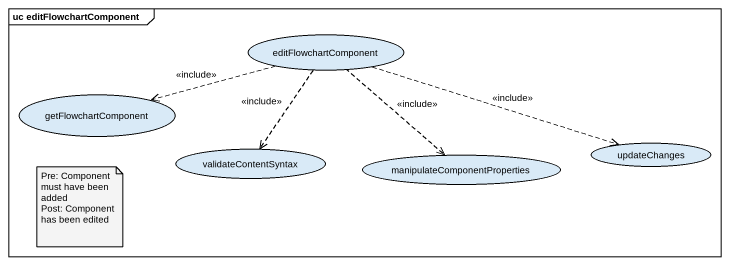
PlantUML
@startuml
mainframe uc editFlowchartComponent
usecase editFlowchartComponent
usecase getFlowchartComponent
usecase validateContentSyntax
usecase "manipulateComponentProperties" as manipulateComponentPropertie
usecase updateChanges
editFlowchartComponent .left.> getFlowchartComponent : <<include>>
editFlowchartComponent ..> validateContentSyntax : <<include>>
editFlowchartComponent ..> manipulateComponentPropertie : <<include>>
editFlowchartComponent .right.> updateChanges : <<include>>
note as N1
  Pre: Component must have been added
  Post: Component has been edited
end note
@enduml
